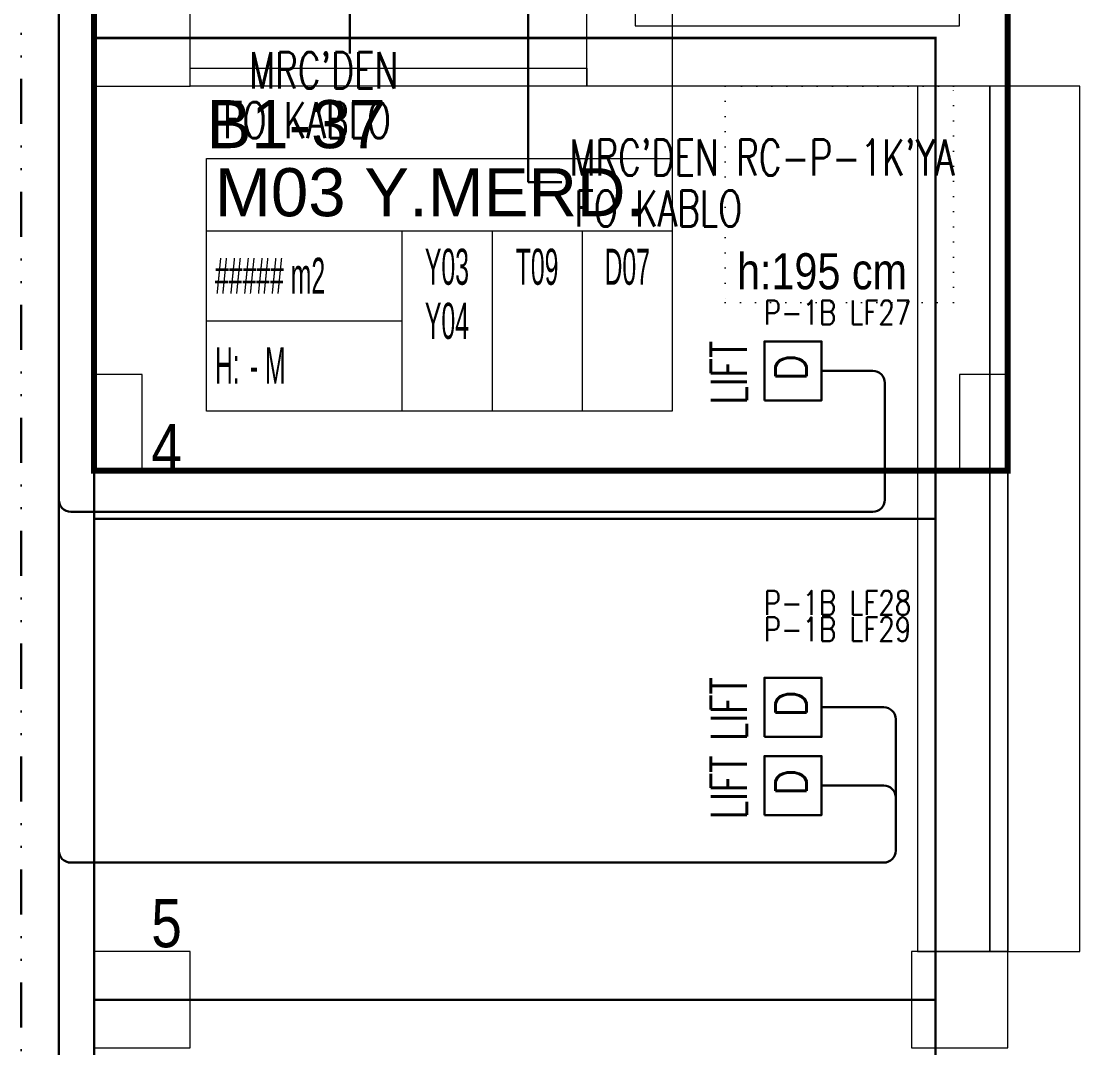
# Model space of a CAD drawing. Header units: metres. Extents: x -13621 to 152406, y -16073 to 22221.
# Drawn here: x 61999 to 62880, y 1600 to 2454 of the extents above; entities that cross this region are included whole.
import ezdxf
from ezdxf.enums import TextEntityAlignment as Align

# ---------------------------------------------------------------- set-up
doc = ezdxf.new("R2010")
doc.units = ezdxf.units.M
doc.header["$LTSCALE"] = 100
doc.header["$MEASUREMENT"] = 0
for name, pattern in [('DIVIDE2', [0.625, 0.25, -0.125, 0, -0.125, 0, -0.125]), ('DOT2', [0.125, 0, -0.125]), ('HIDDEN', [0.375, 0.25, -0.125])]:
    doc.linetypes.add(name, pattern=pattern)
doc.layers.get('0').update_dxf_attribs({"color": 9, "lineweight": 9})
for name, color, linetype, lineweight in [('00', 9, 'Continuous', 9), ('01', 9, 'Continuous', 9), ('05', 9, 'Continuous', 9), ('06D', 9, 'Continuous', 9), ('20', 9, 'DOT2', 9), ('21', 9, 'Continuous', 9), ('21_mahal200', 9, 'Continuous', 9), ('Data  Tavan', 170, 'Continuous', 30), ('E-DATA LIFT PRIZI', 7, 'Continuous', 30), ('E-KABLO', 7, 'Continuous', 30), ('E-YAZI', 7, 'Continuous', 30)]:
    doc.layers.add(name, color=color, linetype=linetype, lineweight=lineweight)
doc.styles.add('Arial', font='arial.ttf', dxfattribs={"height": 2.5})
doc.styles.add('E-YAZI', font='txttw.shx')
doc.styles.add('MuuM_TEXT-STANDART', font='ARIALN.TTF')
doc.dimstyles.new('MuuM_DIM200', dxfattribs={"dimscale": 20, "dimtxt": 2, "dimasz": 1, "dimexe": 1, "dimexo": 1, "dimgap": 1, "dimtad": 1, "dimdec": 1, "dimrnd": 0.5, "dimdsep": 46, "dimtxsty": 'MuuM_TEXT-STANDART', "dimblk": 'ARCHTICK', "dimcen": 0, "dimdle": 0.15, "dimclrd": 256, "dimclre": 256, "dimclrt": 256, "dimadec": 0, "dimazin": 0, "dimtfac": 5, "dimtdec": 1, "dimtix": 1, "dimtmove": 2, "dimatfit": 3, "dimldrblk": 'DOT', "dimfxl": 3, "dimfxlon": 1, "dimtolj": 1, "dimlwd": -1, "dimlwe": -1, "dimarcsym": 0})

# ---------------------------------------------------------------- blocks, each defined once
blk = doc.blocks.new('E-DATA LIFT PRIZI')
at = {"layer": 'E-DATA LIFT PRIZI', "color": 2}
blk.add_line((0, 0), (0, 41.99), dxfattribs=at)
blk.add_lwpolyline([(-24.58, 89.56), (24.58, 89.56), (24.58, 41.99), (-24.58, 41.99)], close=True, dxfattribs=at)
at = {"layer": 'E-DATA LIFT PRIZI', "color": 2, "style": 'E-YAZI', "width": 0.7}
blk.add_text('LIFT', height=30, dxfattribs=at).set_placement((-28.02, 104.21))
at = {"layer": 'E-DATA LIFT PRIZI', "color": 2, "style": 'E-YAZI'}
blk.add_text('D', height=25.6, dxfattribs=at).set_placement((-8.79, 54.59))
blk = doc.blocks.new('p-kolon_80x80')
blk.add_lwpolyline([(-40, -40), (40, -40), (40, 40), (-40, 40)], close=True)
blk = doc.blocks.new('1.bod.mimari.elk')
at = {"layer": '01'}
for points in [[(6510, -5630), (6510, -5630), (6510, -5630), (6510, -6180), (6780, -6180), (6780, -5630), (6780, -5630), (6780, -5630), (6820, -5630), (6820, -6230), (6470, -6230), (6470, -5630), (6510, -5630)], [(6060, -6550), (6100, -6550), (6100, -6470), (6060, -6470), (6060, -6550)], [(6780, -6550), (6820, -6550), (6820, -6470), (6780, -6470), (6780, -6550)]]:
    blk.add_lwpolyline(points, dxfattribs=at)
for p in [(6100, -6190), (6100, -6990), (6780, -6990)]:
    blk.add_blockref('p-kolon_80x80', p, dxfattribs=at)
blk = doc.blocks.new('p-işyeri')
at = {"color": 0, "const_width": 2}
blk.add_lwpolyline([(200, 0), (200, 700), (-200, 700), (-200, 0)], close=True, dxfattribs=at)
blk = doc.blocks.new('p-birim')
blk.add_lwpolyline([(0, 0), (1, 0), (1, 1), (0, 1)], close=True)
blk = doc.blocks.new('_ArchTick')
at = {"color": 0, "linetype": 'ByBlock', "const_width": 0.15}
blk.add_lwpolyline([(-0.5, -0.5), (0.5, 0.5)], dxfattribs=at)
blk = doc.blocks.new('_Dot')
at = {"color": 0, "linetype": 'ByBlock', "lineweight": -2}
blk.add_line((-0.5, 0), (-1, 0), dxfattribs=at)
at = {"color": 0, "linetype": 'ByBlock', "const_width": 0.5}
blk.add_lwpolyline([(-0.25, 0, 1), (0.25, 0, 1)], format="xyb", close=True, dxfattribs=at)
blk = doc.blocks.new('0_roomno2')
blk.add_lwpolyline([(19.375, -10.5), (0, -10.5), (0, 0), (19.375, 0)], close=True)
for points in [[(0, -3), (19.375, -3)], [(8.125, -3), (8.125, -10.5)], [(11.875, -3), (11.875, -10.5)], [(15.625, -3), (15.625, -10.5)], [(0, -6.75), (8.125, -6.75)]]:
    blk.add_lwpolyline(points)
at = {"style": 'MuuM_TEXT-STANDART', "width": 0.6}
blk.add_text('H:', height=1.5, dxfattribs=at).set_placement((0.35, -8.608), align=Align.MIDDLE_LEFT)
at = {"style": 'Arial'}
blk.add_attdef('ODANO', (0, 1.17), '', height=2, dxfattribs=at)
blk.add_attdef('MEKANADI', text='', height=2, dxfattribs=at).set_placement((0.35, -3), align=Align.BOTTOM_LEFT)
at = {"style": 'MuuM_TEXT-STANDART', "width": 0.6}
for tag, p in [('YER01', (10, -4.5)), ('TAVAN01', (13.75, -4.5)), ('DUVAR01', (17.5, -4.5)), ('YER02', (10, -6.75)), ('TAVAN02', (13.75, -6.75)), ('DUVAR02', (17.5, -6.75)), ('YER03', (10, -9)), ('TAVAN03', (13.75, -9)), ('DUVAR03', (17.5, -9))]:
    blk.add_attdef(tag, text='', height=1.5, dxfattribs=at).set_placement(p, align=Align.MIDDLE_CENTER)
for tag, p in [('M2', (0.35, -4.875)), ('TEMIZTAVANYUKSEKLIGI', (1.8, -8.608))]:
    blk.add_attdef(tag, text='', height=1.5, dxfattribs=at).set_placement(p, align=Align.MIDDLE_LEFT)
blk = doc.blocks.new('1.bod.mimari1.elk')
at = {"layer": '00'}
blk.add_lwpolyline([(6400, -6215), (6470, -6215), (6470, -6230), (6140, -6230), (6140, -6215), (6400, -6215)], dxfattribs=at)
blk.add_lwpolyline([(6820, -6950), (6820, -6230), (6805, -6230), (6805, -6950)], close=True, dxfattribs=at)
at = {"layer": '20', "ltscale": 2, "const_width": 5}
blk.add_lwpolyline([(6820, -6550), (6060, -6550), (6060, -4550), (6820, -4550)], close=True, dxfattribs=at)
at = {"layer": '20'}
blk.add_lwpolyline([(6585, -6410), (6775, -6410), (6775, -6230), (6585, -6230)], close=True, dxfattribs=at)
at = {"layer": '05', "xscale": 60, "yscale": 720, "rotation": 180}
blk.add_blockref('p-birim', (6805, -6230), dxfattribs=at)
at = {"layer": '05', "xscale": 60.00000000000003, "yscale": 720}
blk.add_blockref('p-birim', (6820, -6950), dxfattribs=at)
at = {"layer": '06D', "color": 89, "linetype": 'HIDDEN', "true_color": 0x2e4d23, "rotation": 90}
for p in [(6760, -6390), (6760, -6790), (6760, -7190)]:
    blk.add_blockref('p-işyeri', p, dxfattribs=at)
at = {"layer": '21_mahal200'}
ref = blk.add_blockref('0_roomno2', (6153.51, -6290.28), dxfattribs=dict(at, xscale=20, yscale=20, zscale=20))
ref.add_attrib('ODANO', 'B1-37', (6153.51, -6281.64), dxfattribs={"layer": '0', "height": 40, "style": 'Arial'})
ref.add_attrib('MEKANADI', 'M03 Y.MERD.', dxfattribs={"layer": '0', "height": 40, "style": 'Arial'}).set_placement((6160.51, -6350.28), align=Align.BOTTOM_LEFT)
ref.add_attrib('M2', '##### m2', dxfattribs={"layer": '0', "height": 30, "style": 'MuuM_TEXT-STANDART', "width": 0.6}).set_placement((6160.51, -6387.78), align=Align.MIDDLE_LEFT)
ref.add_attrib('TEMIZTAVANYUKSEKLIGI', '- M', dxfattribs={"layer": '0', "height": 30, "style": 'MuuM_TEXT-STANDART', "width": 0.6}).set_placement((6189.51, -6462.44), align=Align.MIDDLE_LEFT)
ref.add_attrib('YER01', 'Y03', dxfattribs={"layer": '0', "height": 30, "style": 'MuuM_TEXT-STANDART', "width": 0.6}).set_placement((6353.51, -6380.28), align=Align.MIDDLE_CENTER)
ref.add_attrib('TAVAN01', 'T09', dxfattribs={"layer": '0', "height": 30, "style": 'MuuM_TEXT-STANDART', "width": 0.6}).set_placement((6428.51, -6380.28), align=Align.MIDDLE_CENTER)
ref.add_attrib('DUVAR01', 'D07', dxfattribs={"layer": '0', "height": 30, "style": 'MuuM_TEXT-STANDART', "width": 0.6}).set_placement((6503.51, -6380.28), align=Align.MIDDLE_CENTER)
ref.add_attrib('YER02', 'Y04', dxfattribs={"layer": '0', "height": 30, "style": 'MuuM_TEXT-STANDART', "width": 0.6}).set_placement((6353.51, -6425.28), align=Align.MIDDLE_CENTER)
at = {"layer": '21', "style": 'MuuM_TEXT-STANDART'}
blk.add_text('h:195 cm', height=30, dxfattribs=at).set_placement((6594.84, -6399.01))
for s, p in [('4', (6107.52, -6563.02)), ('5', (6107.52, -6958.33))]:
    blk.add_text(s, height=40, dxfattribs=at).set_placement(p, align=Align.BOTTOM_LEFT)
at = {"layer": '21_mahal200'}
blk.add_leader([(6541.01, -6085.03), (6541.01, -6290.28)], dimstyle='MuuM_DIM200', override={"dimasz": 1, "dimfxl": 10}, dxfattribs=at)

msp = doc.modelspace()

# ---------------------------------------------------------------- linework, layer by layer
at = {"layer": 'Data  Tavan'}
for p, q in [((62030.62, 2480.52), (62030.62, 2055.94)), ((62707.11, 2163.07), (62707.84, 2163.07)), ((62717.84, 2153.07), (62717.84, 2055.94)), ((62030.62, 2083.33), (62030.62, 748.5)), ((62040.62, 2045.94), (62707.84, 2045.94)), ((62030.62, 1934.17), (62030.62, 1796.91)), ((62707.11, 1883.26), (62716.87, 1883.26)), ((62726.87, 1873.26), (62726.87, 1764.07)), ((62707.11, 1818.13), (62716.87, 1818.13)), ((62726.87, 1808.13), (62726.87, 1764.07)), ((62030.62, 1796.91), (62030.62, 1764.07)), ((62716.87, 1754.07), (62040.62, 1754.07))]:
    msp.add_line(p, q, dxfattribs=at)
for centre, start, end in [((62707.84, 2153.07), 0, 90), ((62040.62, 2055.94), 180, 270), ((62707.84, 2055.94), 270, 0), ((62716.87, 1873.26), 0, 90), ((62716.87, 1808.13), 0, 90), ((62040.62, 1764.07), 180, 270), ((62716.87, 1764.07), 270, 0)]:
    msp.add_arc(centre, 10, start, end, dxfattribs=at)
at = {"layer": 'E-KABLO', "color": 6, "linetype": 'DIVIDE2', "ltscale": 1.5}
msp.add_line((61999.32, 771.33), (61999.32, 4426.08), dxfattribs=at)
at = {"layer": 'E-YAZI', "color": 3}
for p, q in [((62421.02, 2320.05), (62421.02, 2506.46)), ((62272.8, 2466.99), (62272.8, 2427.22)), ((62449.01, 2320.05), (62421.02, 2320.05))]:
    msp.add_line(p, q, dxfattribs=at)

# ---------------------------------------------------------------- block references
at = {"layer": '06D'}
for name in ['1.bod.mimari.elk', '1.bod.mimari1.elk']:
    msp.add_blockref(name, (56000, 8630), dxfattribs=at)
at = {"layer": 'E-DATA LIFT PRIZI', "color": 1, "rotation": 89.99999999999999}
for p in [(62707.11, 2163.07), (62707.11, 1883.26), (62707.11, 1818.13)]:
    msp.add_blockref('E-DATA LIFT PRIZI', p, dxfattribs=at)

# ---------------------------------------------------------------- texts
at = {"layer": 'E-YAZI', "color": 3, "style": 'E-YAZI', "width": 0.7}
for s, p in [("MRC'DEN", (62188.91, 2398.11)), ('FO KABLO', (62167.39, 2356.75)), ("MRC'DEN RC-P-1K'YA", (62455.41, 2325.62)), ('FO KABLO', (62459.57, 2283.21))]:
    msp.add_text(s, height=30, dxfattribs=at).set_placement(p)
at = {"layer": 'E-YAZI', "color": 6, "style": 'E-YAZI', "width": 0.8}
for s, p in [('P-1B LF27', (62617.05, 2201.72)), ('P-1B LF28', (62617.05, 1960.15)), ('P-1B LF29', (62617.05, 1938.16))]:
    msp.add_text(s, height=20, dxfattribs=at).set_placement(p)

doc.saveas('drawing.dxf')
